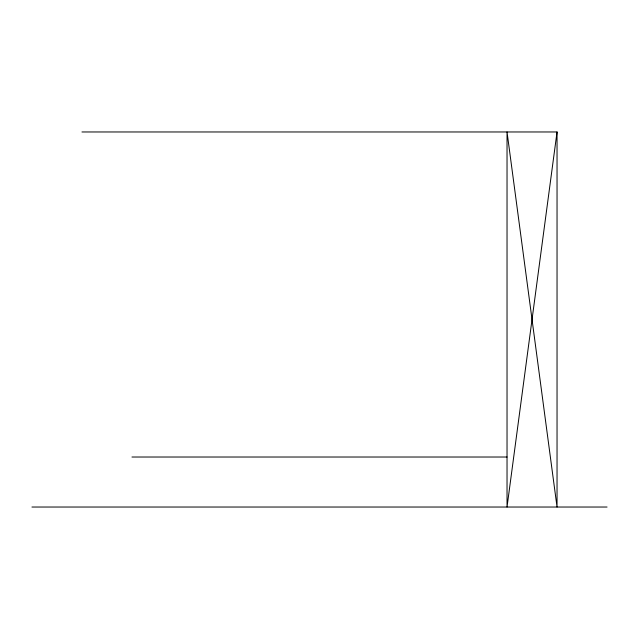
<?xml version="1.0" encoding="UTF-8"?>
<svg xmlns="http://www.w3.org/2000/svg" width="639" height="639" viewBox="0 0 639 639"><rect width="100%" height="100%" fill="white"/><g stroke="black" fill="none" stroke-linecap="round" stroke-linejoin="round"><path stroke-width="0.96" d="M557.04 131.969L507.031 507.031L507.031 131.969L557.04 507.031L557.04 131.969L81.96 131.969M131.969 457.021L507.031 457.021M31.95 507.031L607.05 507.031"/></g></svg>
